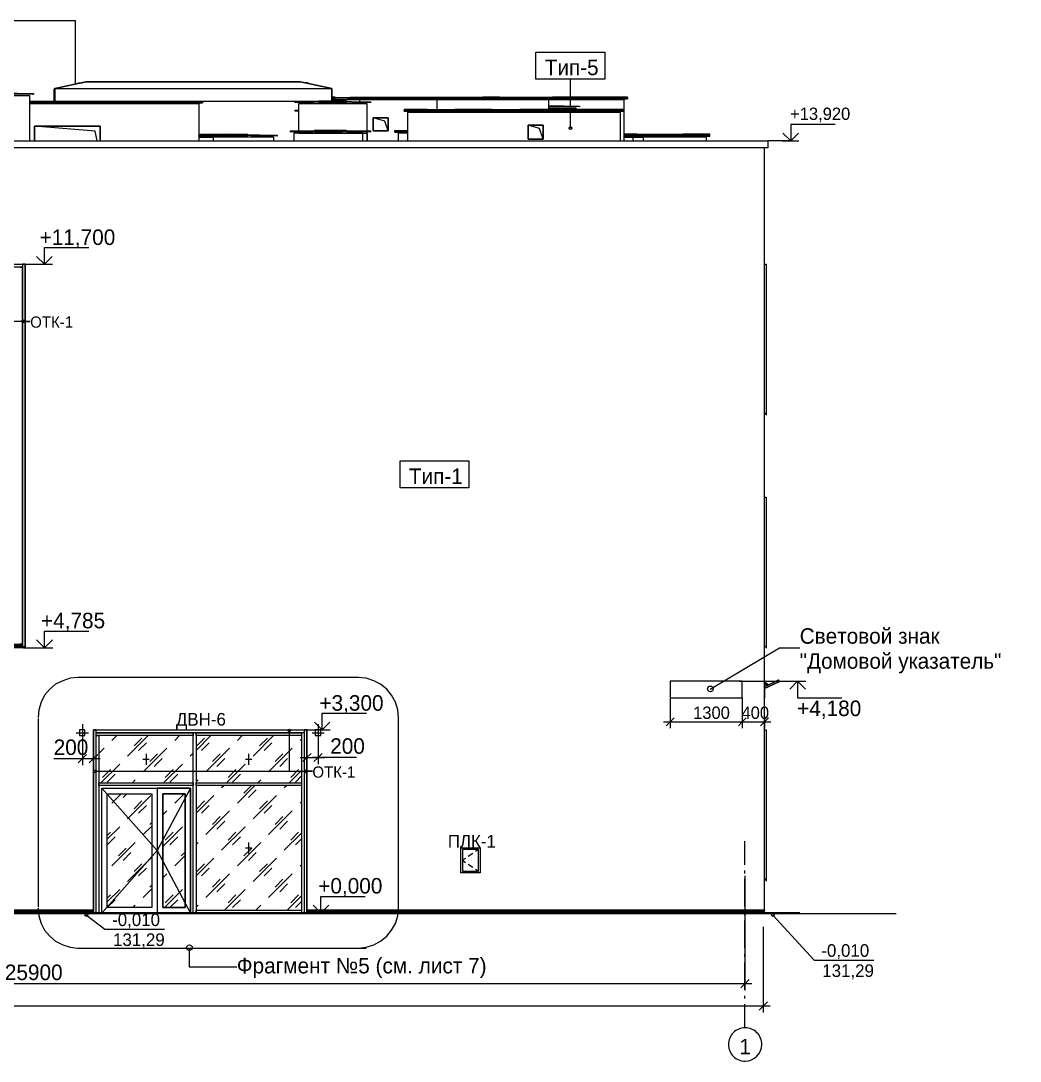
# Model space of a CAD drawing. Header units: millimetres. Extents: x 2294 to 908349, y -83289 to 219220.
# Drawn here: x 404842 to 422862, y 90646 to 109407 of the extents above; entities that cross this region are included whole.
import ezdxf

# ---------------------------------------------------------------- set-up
doc = ezdxf.new("R2010")
doc.units = ezdxf.units.MM
doc.layers.add('PDF _Геометрия', color=7, linetype='Continuous')
doc.layers.add('PDF _Текст', color=7, linetype='Continuous')

msp = doc.modelspace()

# ---------------------------------------------------------------- linework, layer by layer
at = {"layer": 'PDF _Геометрия', "lineweight": 9}
for points in [[(405826.1, 108263.8), (405826.1, 109406.7), (401339, 109406.7), (401339, 108263.8)], [(405453.6, 108183.4), (405453.6, 107959), (405453.6, 108183.4), (406016.6, 108306.1), (409885.6, 108306.1), (410448.6, 108183.4), (410448.6, 107954.8), (410448.6, 108183.4)], [(405876.9, 108276.5), (405876.9, 108289.2), (405948.8, 108289.2)], [(409885.6, 108306.1), (409885.6, 108306.1)], [(410025.3, 108276.5), (410025.3, 108289.2), (409974.5, 108289.2), (409974.5, 108285)], [(414753.6, 107468), (414753.6, 108352.7)], [(405445.1, 107959), (405445.1, 108174.9)], [(405004.9, 107239.4), (405004.9, 108056.4), (403375.1, 108056.4), (403375.1, 107239.4)], [(405004.9, 107959), (406799.7, 107959), (406799.7, 107954.8), (407502.4, 107954.8), (407502.4, 107959), (408116.2, 107959), (408116.2, 107946.3), (405004.9, 107946.3)], [(408116.2, 107946.3), (408116.2, 107925.2), (405004.9, 107925.2), (408116.2, 107925.2), (408116.2, 107942.1)], [(408056.9, 107239.4), (408056.9, 107908.2), (405004.9, 107908.2)], [(405445.1, 107908.2), (405445.1, 107925.2)], [(405449.3, 107908.2), (405449.3, 107925.2)], [(405453.6, 107908.2), (405453.6, 107925.2)], [(406799.7, 107954.8), (407502.4, 107954.8)], [(408116.2, 107954.8), (410330, 107954.8)], [(410215.8, 107933.6), (410465.5, 107937.9), (410215.8, 107933.6), (410465.5, 107937.9), (409788.2, 107925.2), (409788.2, 107946.3), (410465.5, 107954.8), (410215.8, 107954.8), (410465.5, 107954.8), (410215.8, 107954.8)], [(411087.8, 107421.4), (411087.8, 107908.2), (409847.5, 107908.2), (409847.5, 107425.7)], [(410389.3, 107908.2), (410389.3, 107933.6)], [(410512.1, 108031), (410448.6, 108031), (411015.8, 108022.5), (411015.8, 108001.4), (410448.6, 108009.8), (410512.1, 108009.8)], [(410956.5, 107950.6), (410956.5, 107980.2), (410448.6, 107980.2)], [(410715.3, 107954.8), (410465.5, 107954.8), (410715.3, 107954.8), (410465.5, 107954.8), (411147, 107946.3), (411147, 107925.2), (410465.5, 107937.9), (410715.3, 107933.6), (410465.5, 107937.9), (410715.3, 107933.6)], [(410783, 108026.8), (410783, 108031), (412594.7, 108031)], [(415782.2, 108022.5), (415782.2, 108001.4), (410783, 108001.4), (410783, 108005.6), (410783, 108001.4), (415782.2, 108001.4), (415782.2, 108014.1)], [(415718.7, 107239.4), (415718.7, 107980.2), (415617.1, 107980.2), (410948.1, 107980.2)], [(410956.5, 107908.2), (410956.5, 107929.4)], [(411015.8, 108022.5), (412285.7, 108022.5), (412285.7, 108001.4), (414427.6, 108001.4), (414427.6, 108022.5), (415782.2, 108022.5), (415782.2, 108031), (414694.3, 108031), (414694.3, 108026.8), (414427.6, 108026.8), (414694.3, 108026.8)], [(412285.7, 108009.8), (412285.7, 108001.4), (414427.6, 108001.4), (414427.6, 108009.8)], [(414364.2, 107806.6), (414364.2, 107980.2), (412345, 107980.2), (412345, 107802.4)], [(413449.8, 108026.8), (413471, 108026.8), (413170.4, 108026.8)], [(413195.8, 108026.8), (413195.8, 108031), (414097.5, 108031)], [(413602.2, 108031), (413665.7, 108031), (413729.2, 108031)], [(414364.2, 107878.6), (414914.5, 107870.1), (414914.5, 107853.2), (414364.2, 107861.7)], [(409847.5, 107777), (409788.2, 107777), (409788.2, 107798.2), (409847.5, 107798.2)], [(415714.5, 107798.2), (415714.5, 107777), (411756.6, 107777), (411756.6, 107798.2), (415714.5, 107798.2), (415714.5, 107806.6), (414851, 107806.6), (414550.4, 107806.6), (413839.3, 107806.6), (413839.3, 107802.4), (413339.8, 107802.4), (413339.8, 107806.6), (412670.9, 107806.6), (412670.9, 107802.4), (412171.4, 107802.4), (412171.4, 107806.6), (411756.6, 107806.6), (411756.6, 107798.2)], [(411756.6, 107785.5), (411756.6, 107777), (415714.5, 107777), (415714.5, 107785.5)], [(415655.2, 107239.4), (415655.2, 107755.8), (411815.9, 107755.8), (411815.9, 107239.4)], [(412171.4, 107802.4), (412670.9, 107802.4)], [(412345, 107777), (412345, 107755.8)], [(413339.8, 107802.4), (413839.3, 107802.4)], [(414855.2, 107806.6), (414855.2, 107832), (414364.2, 107832)], [(414364.2, 107755.8), (414364.2, 107777)], [(414851, 107806.6), (414550.4, 107806.6)], [(414855.2, 107755.8), (414855.2, 107777)], [(419524.3, 107535.7), (418724.2, 107535.7), (418724.2, 107239.4), (418466, 107239.4), (418309.4, 107239.4), (418309.4, 107116.7), (391624.2, 107116.7), (391624.2, 107239.4), (418309.4, 107239.4), (418309.4, 107116.7)], [(406219.7, 107239.4), (406181.6, 107417.2), (405089.5, 107506.1)], [(411464.5, 107421.4), (411405.2, 107599.2), (411197.8, 107658.5)], [(414262.6, 107273.3), (414194.8, 107463.8), (413991.6, 107527.3)], [(408056.9, 107353.7), (408526.8, 107362.2), (408082.3, 107353.7)], [(408056.9, 107349.5), (408370.1, 107345.2), (408370.1, 107328.3), (408056.9, 107332.5)], [(408933.1, 107353.7), (408526.8, 107362.2), (409466.5, 107345.2), (409466.5, 107328.3), (408526.8, 107341), (408933.1, 107332.5)], [(411007.3, 107239.4), (411007.3, 107383.3), (409767.1, 107383.3), (409767.1, 107239.4)], [(410215.8, 107408.7), (410427.4, 107413), (409788.2, 107400.3)], [(409847.5, 107404.5), (409847.5, 107383.3), (411087.8, 107383.3), (411087.8, 107239.4), (411087.8, 107404.5)], [(410715.3, 107429.9), (410465.5, 107429.9), (411147, 107421.4), (411147, 107400.3), (411066.6, 107404.5)], [(411815.9, 107421.4), (411587.3, 107421.4), (411587.3, 107429.9), (411815.9, 107429.9)], [(411587.3, 107408.7), (411587.3, 107400.3), (411815.9, 107400.3), (411587.3, 107400.3), (411587.3, 107421.4)], [(411815.9, 107383.3), (411646.5, 107383.3), (411646.5, 107239.4)], [(415718.7, 107345.2), (415947.3, 107345.2), (415947.3, 107362.2), (415718.7, 107362.2), (416125.1, 107362.2), (416125.1, 107345.2), (415947.3, 107345.2), (415947.3, 107328.3), (415718.7, 107328.3), (416125.1, 107328.3), (415718.7, 107328.3), (417263.8, 107328.3), (417263.8, 107341)], [(415947.3, 107341), (415947.3, 107328.3), (415718.7, 107328.3), (417263.8, 107328.3), (417263.8, 107345.2)], [(416125.1, 107341), (416125.1, 107328.3), (416125.1, 107345.2), (417263.8, 107345.2), (417263.8, 107362.2), (416781.2, 107362.2), (416781.2, 107353.7), (416125.1, 107353.7)], [(409407.2, 107239.4), (409407.2, 107307.1), (408056.9, 107307.1), (408310.9, 107307.1), (408310.9, 107239.4)], [(415883.8, 107239.4), (415883.8, 107307.1), (415718.7, 107307.1), (416065.8, 107307.1), (416065.8, 107239.4)], [(417204.5, 107239.4), (417204.5, 107307.1), (415718.7, 107307.1)], [(418571.8, 107239.4), (418872.4, 107239.4)], [(381177, 93401.5), (381177, 93367.7), (365391.9, 93367.7), (381177, 93367.7), (381177, 96618.7), (383052.2, 96618.7), (383052.2, 93367.7), (391683.4, 93367.7), (392771.3, 93367.7), (392771.3, 96618.7), (394172.5, 96618.7), (394172.5, 93367.7), (395421.2, 93367.7), (395421.2, 96076.8), (396720.8, 96076.8), (396720.8, 93367.7), (406152, 93367.7), (406152, 96618.7), (409999.9, 96618.7), (409999.9, 93367.7), (418228.9, 93367.7), (418250.1, 93367.7), (418250.1, 107116.7)], [(404860.9, 105017.1), (405110.7, 105017.1), (405267.3, 105017.1), (405267.3, 105317.6), (406067.4, 105317.6)], [(403997.4, 105017.1), (404873.6, 105017.1), (404873.6, 104966.3), (403997.4, 104966.3)], [(404882.1, 103984.2), (405013.3, 103984.2), (404297.9, 103984.2), (404297.9, 104995.9)], [(404822.8, 104966.3), (404873.6, 104966.3)], [(404920.2, 98117.2), (404920.2, 98193.4), (404920.2, 99467.5), (404920.2, 104940.9), (404920.2, 105017.1), (404873.6, 105017.1), (404873.6, 104940.9), (404873.6, 99467.5), (404873.6, 104940.9)], [(405114.9, 105017.1), (405415.5, 105017.1)], [(418250.1, 105017.1), (418279.7, 105017.1), (418279.7, 104940.9), (418279.7, 103666.7), (418279.7, 102392.6), (418279.7, 102316.4), (418250.1, 102316.4)], [(418279.7, 102307.9), (418279.7, 102307.9)], [(418250.1, 100817.9), (418279.7, 100817.9), (418279.7, 100741.7), (418279.7, 98193.4), (418279.7, 98117.2), (418250.1, 98117.2)], [(404873.6, 98168), (404873.6, 99467.5), (404873.6, 98193.4), (404873.6, 98125.6)], [(404890.6, 98100.2), (405000.6, 98100.2), (405271.5, 98100.2), (405271.5, 98400.8), (406071.6, 98400.8)], [(404920.2, 98129.9), (404920.2, 98125.6), (404920.2, 98100.2), (395421.2, 98100.2), (395421.2, 98125.6), (395421.2, 98129.9)], [(395421.2, 98125.6), (404920.2, 98125.6)], [(395472, 98168), (404873.6, 98168), (404822.8, 98168)], [(404873.6, 98138.3), (395472, 98138.3), (404873.6, 98138.3)], [(404873.6, 98138.3), (395472, 98138.3)], [(404920.2, 98108.7), (404920.2, 98104.5)], [(405119.2, 98100.2), (405419.7, 98100.2)], [(417272.3, 97355.2), (418525.3, 98100.2), (418889.3, 98100.2)], [(418279.7, 98108.7), (418279.7, 98108.7)], [(411650.8, 96843), (411638.1, 96982.7), (411595.7, 97118.2), (411528, 97245.2), (411439.1, 97355.2), (411329, 97444.1), (411206.3, 97507.6), (411070.8, 97549.9), (410931.1, 97562.6), (405872.6, 97562.6), (405732.9, 97549.9), (405597.5, 97507.6), (405470.5, 97444.1), (405364.7, 97355.2), (405271.5, 97245.2), (405208, 97118.2), (405165.7, 96982.7), (405153, 96843)], [(417797.2, 97499.1), (418398.3, 97499.1), (418847, 97499.1), (418847, 97198.6), (419647, 97198.6)], [(418254.3, 97461), (418313.6, 97427.2), (418254.3, 97401.8), (418313.6, 97427.2), (418317.8, 97427.2), (418317.8, 97431.4), (418322.1, 97431.4), (418504.1, 97520.3), (418504.1, 97516.1)], [(418516.8, 97490.7), (418254.3, 97367.9), (418521, 97490.7), (418521, 97494.9), (418516.8, 97494.9), (418516.8, 97499.1), (418512.6, 97503.4), (418512.6, 97507.6), (418508.3, 97511.8), (418508.3, 97516.1), (418508.3, 97520.3)], [(418279.7, 97461), (418254.3, 97473.7)], [(418313.6, 97427.2), (418254.3, 97401.8)], [(418313.6, 97427.2), (418313.6, 97427.2)], [(418521, 97494.9), (418516.8, 97494.9), (418516.8, 97499.1), (418512.6, 97503.4), (418512.6, 97507.6), (418508.3, 97511.8), (418508.3, 97516.1)], [(418698.8, 97499.1), (418999.4, 97499.1)], [(416548.4, 97198.6), (416548.4, 96766.8), (416548.4, 96648.3)], [(417852.2, 97198.6), (417852.2, 96766.8), (417852.2, 96648.3)], [(405153, 96826.1), (405153, 93422.7)], [(409750.1, 96618.7), (410021, 96618.7), (410275, 96618.7), (410275, 96919.2), (411075.1, 96919.2)], [(411650.8, 93388.8), (411650.8, 96847.2)], [(416620.4, 96834.5), (416548.4, 96766.8), (416480.7, 96694.9)], [(417919.9, 96834.5), (417852.2, 96766.8), (418368.6, 96766.8)], [(418322.1, 96834.5), (418250.1, 96766.8), (418182.4, 96694.9)], [(418250.1, 96864.2), (418250.1, 96766.8), (418250.1, 96648.3)], [(405953.1, 96720.3), (405953.1, 96419.7), (405953.1, 96102.2), (405953.1, 95983.7)], [(410203.1, 96720.3), (410203.1, 96419.7), (410203.1, 96119.2), (410203.1, 96000.6)], [(416429.9, 96766.8), (417852.2, 96766.8), (417780.2, 96694.9)], [(405843, 96567.9), (406063.1, 96567.9)], [(406202.8, 93316.9), (406202.8, 95640.8), (406202.8, 96542.5), (406202.8, 96618.7), (406152, 96618.7), (406152, 96542.5), (406152, 95640.8), (406152, 93316.9), (406202.8, 93316.9), (406202.8, 95640.8), (406202.8, 96517.1), (406249.4, 96517.1), (406249.4, 95640.8), (406249.4, 93316.9)], [(406482.2, 96428.2), (406571.1, 96517.1)], [(406765.8, 96144.6), (407138.3, 96517.1)], [(406884.3, 96330.8), (407024, 96470.5)], [(407616.7, 96428.2), (407701.3, 96517.1)], [(407951.1, 96567.9), (407951.1, 96559.4)], [(408001.9, 96542.5), (408001.9, 95640.8), (408001.9, 93316.9), (407951.1, 93316.9), (407951.1, 95640.8), (407951.1, 96542.5)], [(409902.5, 96559.4), (409902.5, 96567.9), (409902.5, 96517.1), (408001.9, 96517.1), (408001.9, 96567.9), (409902.5, 96567.9)], [(408001.9, 96559.4), (408001.9, 96567.9)], [(408001.9, 96250.4), (408268.5, 96517.1)], [(408014.6, 96330.8), (408154.3, 96470.5)], [(408746.9, 96428.2), (408835.8, 96517.1)], [(409030.5, 96144.6), (409398.8, 96517.1)], [(409144.8, 96330.8), (409288.7, 96470.5)], [(409682.4, 96601.7), (409682.4, 95873.6), (410101.5, 95873.6), (409970.2, 95873.6)], [(409877.1, 96428.2), (409902.5, 96453.6)], [(409902.5, 96542.5), (409902.5, 95640.8), (409902.5, 93316.9)], [(409949.1, 96542.5), (409949.1, 95640.8), (409949.1, 93316.9)], [(410093, 96567.9), (410313.1, 96567.9)], [(410122.6, 96618.7), (410423.2, 96618.7)], [(418250.1, 96618.7), (418279.7, 96618.7), (418279.7, 96542.5), (418279.7, 95268.3), (418279.7, 93994.2), (418279.7, 93918), (418250.1, 93918)], [(406249.4, 96195.4), (406342.5, 96288.5)], [(406964.8, 96246.2), (407108.7, 96385.8)], [(407049.4, 95865.2), (407472.7, 96288.5)], [(408099.2, 96246.2), (408238.9, 96385.8)], [(408179.7, 95865.2), (408603, 96288.5)], [(409229.5, 96246.2), (409369.1, 96385.8)], [(409309.9, 95865.2), (409737.4, 96288.5)], [(405436.6, 96102.2), (405910.7, 96102.2), (406050.4, 96102.2)], [(405830.3, 96102.2), (406270.5, 96102.2)], [(406152, 96208.1), (406152, 96102.2), (406152, 95983.7)], [(406249.4, 96098), (406257.8, 96106.5)], [(407041, 96093.8), (407159.5, 96093.8)], [(407100.2, 96191.1), (407100.2, 95992.2)], [(407168, 96047.2), (407307.6, 96186.9)], [(407248.4, 95962.5), (407392.3, 96106.5)], [(407896, 96144.6), (407951.1, 96199.6)], [(408298.2, 96047.2), (408437.9, 96186.9)], [(408378.6, 95962.5), (408522.5, 96106.5)], [(408890.8, 96093.8), (409009.3, 96093.8)], [(408950.1, 96191.1), (408950.1, 95992.2)], [(409428.4, 96047.2), (409568.1, 96186.9)], [(409513.1, 95962.5), (409652.8, 96106.5)], [(409881.3, 96119.2), (410321.6, 96119.2)], [(409999.9, 96229.2), (409999.9, 96119.2), (409999.9, 96000.6)], [(410897.3, 96119.2), (410423.2, 96119.2), (410101.5, 96119.2)], [(406181.6, 95873.6), (410101.5, 95873.6)], [(406287.5, 95666.2), (406626.1, 96004.9)], [(406317.1, 95763.6), (406461, 95903.3)], [(407417.7, 95666.2), (407756.3, 96004.9)], [(407447.3, 95763.6), (407591.3, 95903.3)], [(408552.2, 95666.2), (408886.6, 96004.9)], [(408581.8, 95763.6), (408721.5, 95903.3)], [(409682.4, 95666.2), (409902.5, 95886.3)], [(409712, 95763.6), (409851.7, 95903.3)], [(406401.8, 95678.9), (406541.5, 95822.8)], [(406854.7, 95666.2), (406905.5, 95721.3)], [(407532, 95678.9), (407671.7, 95822.8)], [(408001.9, 95683.2), (408040, 95721.3)], [(408662.2, 95678.9), (408806.1, 95822.8)], [(409115.2, 95666.2), (409170.2, 95721.3)], [(409792.4, 95678.9), (409902.5, 95789)], [(406300.2, 95568.9), (407303.4, 94442.9)], [(406300.2, 93316.9), (406300.2, 95568.9), (407900.3, 95568.9), (407900.3, 93316.9)], [(407900.3, 95568.9), (407303.4, 94442.9)], [(408463.3, 95581.6), (408501.4, 95619.7)], [(408746.9, 95297.9), (409064.4, 95619.7)], [(408861.2, 95480), (409000.9, 95619.7)], [(408945.8, 95399.5), (409085.5, 95539.2)], [(409593.5, 95581.6), (409631.6, 95619.7)], [(406482.2, 95297.9), (406651.5, 95467.3)], [(406685.4, 95399.5), (406753.1, 95467.3)], [(406765.8, 95014.3), (407189.1, 95437.6)], [(406884.3, 95196.4), (407024, 95340.3)], [(407616.7, 95297.9), (407786, 95467.3)], [(408001.9, 95120.2), (408323.6, 95437.6)], [(408014.6, 95196.4), (408154.3, 95340.3)], [(409030.5, 95014.3), (409453.8, 95437.6)], [(409144.8, 95196.4), (409288.7, 95340.3)], [(409877.1, 95297.9), (409902.5, 95323.3)], [(406964.8, 95115.9), (407108.7, 95255.6)], [(407400.8, 95086.3), (407472.7, 95158.3)], [(408099.2, 95115.9), (408238.9, 95255.6)], [(408179.7, 94730.7), (408603, 95158.3)], [(409229.5, 95115.9), (409369.1, 95255.6)], [(409309.9, 94730.7), (409737.4, 95158.3)], [(407168, 94917), (407201.8, 94950.8)], [(408298.2, 94917), (408437.9, 95056.7)], [(408378.6, 94832.3), (408522.5, 94972)], [(409428.4, 94917), (409568.1, 95056.7)], [(409513.1, 94832.3), (409652.8, 94972)], [(406401.8, 94650.3), (406626.1, 94874.6)], [(406401.8, 94718), (406461, 94773)], [(407049.4, 94730.7), (407201.8, 94883.1)], [(407400.8, 94519.1), (407756.3, 94874.6)], [(407447.3, 94633.4), (407591.3, 94773)], [(408463.3, 94451.3), (408886.6, 94874.6)], [(408581.8, 94633.4), (408721.5, 94773)], [(409593.5, 94451.3), (409902.5, 94756.1)], [(409712, 94633.4), (409851.7, 94773)], [(406401.8, 94548.7), (406541.5, 94692.6)], [(406482.2, 94167.7), (406905.5, 94591)], [(407532, 94548.7), (407671.7, 94692.6)], [(408001.9, 94552.9), (408040, 94591)], [(408662.2, 94548.7), (408806.1, 94692.6)], [(408746.9, 94167.7), (409170.2, 94591)], [(408950.1, 94591), (408950.1, 94392.1)], [(409792.4, 94548.7), (409902.5, 94654.5)], [(417898.8, 94184.7), (417898.8, 94616.4)], [(407303.4, 94442.9), (406300.2, 93316.9)], [(406600.7, 94349.7), (406740.4, 94489.4)], [(406685.4, 94265.1), (406825.1, 94409)], [(407303.4, 94442.9), (407900.3, 93316.9)], [(407730.9, 94349.7), (407802.9, 94417.5)], [(408861.2, 94349.7), (409005.1, 94489.4)], [(408890.8, 94493.7), (409009.3, 94493.7)], [(408945.8, 94265.1), (409085.5, 94409)], [(412992.6, 94392.1), (412908, 94337)], [(413094.2, 94464), (413043.4, 94425.9)], [(406765.8, 93884.1), (407189.1, 94307.4)], [(406884.3, 94066.1), (407024, 94205.8)], [(407616.7, 94167.7), (407802.9, 94354)], [(408001.9, 93985.7), (408323.6, 94307.4)], [(408014.6, 94066.1), (408154.3, 94205.8)], [(409030.5, 93884.1), (409453.8, 94307.4)], [(409144.8, 94066.1), (409288.7, 94205.8)], [(409877.1, 94167.7), (409902.5, 94188.9)], [(412861.4, 94303.2), (412806.4, 94269.3), (412861.4, 94231.2)], [(412908, 94197.4), (412992.6, 94142.3)], [(406964.8, 93985.7), (407108.7, 94125.4)], [(407400.8, 93951.8), (407472.7, 94023.8)], [(408099.2, 93985.7), (408238.9, 94125.4)], [(408179.7, 93600.5), (408603, 94023.8)], [(409229.5, 93985.7), (409369.1, 94125.4)], [(409309.9, 93600.5), (409737.4, 94023.8)], [(413043.4, 94108.5), (413094.2, 94074.6)], [(417898.8, 94032.3), (417898.8, 94087.3)], [(407168, 93782.5), (407201.8, 93820.6)], [(408298.2, 93782.5), (408437.9, 93926.4)], [(408378.6, 93702.1), (408522.5, 93841.8)], [(409428.4, 93782.5), (409568.1, 93926.4)], [(409513.1, 93702.1), (409652.8, 93841.8)], [(417898.8, 93985.7), (417898.8, 92042.7), (417898.8, 91924.2)], [(417898.8, 93435.4), (417898.8, 93934.9)], [(418279.7, 93909.5), (418279.7, 93909.5)], [(406401.8, 93520.1), (406626.1, 93740.2)], [(406401.8, 93583.6), (406461, 93642.8)], [(407049.4, 93600.5), (407201.8, 93752.9)], [(407430.4, 93418.5), (407756.3, 93740.2)], [(407447.3, 93498.9), (407591.3, 93642.8)], [(408514.1, 93367.7), (408886.6, 93740.2)], [(408581.8, 93498.9), (408721.5, 93642.8)], [(409644.3, 93367.7), (409902.5, 93625.9)], [(409712, 93498.9), (409851.7, 93642.8)], [(410071.8, 93316.9), (410215.8, 93316.9), (410253.9, 93316.9), (410253.9, 93617.4), (411053.9, 93617.4)], [(406401.8, 93418.5), (406541.5, 93558.2)], [(406867.4, 93418.5), (406905.5, 93460.8)], [(407532, 93418.5), (407671.7, 93558.2)], [(408001.9, 93422.7), (408040, 93460.8)], [(408662.2, 93418.5), (408806.1, 93558.2)], [(409077.1, 93367.7), (409170.2, 93460.8)], [(409792.4, 93418.5), (409902.5, 93524.3)], [(312732.6, 93308.4), (420624.8, 93308.4)], [(405153, 93405.8), (405165.7, 93266.1), (405208, 93130.6), (405271.5, 93007.9), (405364.7, 92897.8), (405470.5, 92808.9), (405597.5, 92741.2), (405732.9, 92703.1), (405872.6, 92686.2), (411070.8, 92686.2)], [(406025, 93278.8), (406359.4, 93024.8)], [(418228.9, 93316.9), (418228.9, 93367.7), (409999.9, 93367.7), (418228.9, 93367.7), (418228.9, 93346.5), (409999.9, 93346.5), (409999.9, 93367.7), (418228.9, 93367.7)], [(410105.7, 93316.9), (410402, 93316.9)], [(410931.1, 92686.2), (411070.8, 92703.1), (411206.3, 92741.2), (411329, 92808.9), (411439.1, 92897.8), (411528, 93007.9), (411595.7, 93130.6), (411638.1, 93266.1), (411650.8, 93405.8)], [(417898.8, 93278.8), (417898.8, 93333.8)], [(418110.4, 93316.9), (418000.4, 93316.9), (418000.4, 93346.5), (418000.4, 93316.9)], [(418148.5, 93346.5), (418148.5, 93316.9)], [(418228.9, 93367.7), (418241.6, 93367.7), (418228.9, 93367.7)], [(418228.9, 93355), (418228.9, 93350.7)], [(418241.6, 93367.7), (418241.6, 93367.7)], [(418402.5, 93278.8), (419147.5, 92466)], [(417898.8, 92681.9), (417898.8, 93181.4)], [(418228.9, 93067.1), (418228.9, 91640.6), (418228.9, 91522.1)], [(407434.6, 93020.6), (406359.4, 93020.6)], [(407879.1, 92690.4), (407879.1, 92347.5), (408738.4, 92347.5)], [(417898.8, 92529.5), (417898.8, 92580.3)], [(417898.8, 91928.4), (417898.8, 92427.9)], [(420222.7, 92461.8), (419147.5, 92461.8)], [(418021.5, 92042.7), (392000.9, 92042.7), (365705.1, 92042.7), (365256.4, 92042.7), (340958.7, 92042.7), (340708.9, 92042.7), (314290.4, 92042.7)], [(417898.8, 91776), (417898.8, 91826.8)], [(418351.7, 91640.6), (313939, 91640.6)], [(417898.8, 91242.7), (417898.8, 91674.4)]]:
    msp.add_lwpolyline(points, dxfattribs=at)
for points in [[(414131.3, 108843.7), (415371.6, 108843.7), (415371.6, 108352.7), (414131.3, 108352.7)], [(406016.6, 108306.1), (405453.6, 108183.4), (410448.6, 108183.4), (409885.6, 108306.1), (406016.6, 108306.1), (409885.6, 108306.1)], [(404192.1, 108111.4), (405068.4, 108094.5), (405068.4, 108077.6), (404192.1, 108090.3), (403315.9, 108077.6), (403315.9, 108094.5)], [(405453.6, 108179.1), (405445.1, 108179.1), (405445.1, 107959), (405445.1, 108174.9)], [(412285.7, 108022.5), (412285.7, 108031), (413170.4, 108031), (413170.4, 108026.8), (413471, 108026.8), (413471, 108031), (414427.6, 108031), (414427.6, 108022.5)], [(405089.5, 107506.1), (405089.5, 107239.4), (405089.5, 107506.1), (406270.5, 107506.1), (406270.5, 107239.4), (406270.5, 107506.1)], [(411197.8, 107421.4), (411197.8, 107658.5), (411464.5, 107658.5), (411464.5, 107421.4)], [(411197.8, 107658.5), (411197.8, 107421.4), (411464.5, 107421.4), (411464.5, 107658.5)], [(413991.6, 107273.3), (413991.6, 107527.3), (414262.6, 107527.3), (414262.6, 107273.3)], [(413991.6, 107527.3), (413991.6, 107273.3), (414262.6, 107273.3), (414262.6, 107527.3)], [(408370.1, 107336.8), (408526.8, 107341)], [(410385.1, 107429.9), (411066.6, 107421.4), (411066.6, 107400.3), (410385.1, 107413), (410634.8, 107408.7), (410385.1, 107413), (409707.8, 107400.3), (409707.8, 107421.4)], [(410385.1, 107429.9), (410135.3, 107429.9)], [(410135.3, 107408.7), (410385.1, 107413)], [(410634.8, 107429.9), (410385.1, 107429.9)], [(410465.5, 107429.9), (410427.4, 107429.9)], [(395421.2, 105017.1), (404920.2, 105017.1), (404920.2, 100817.9), (404920.2, 98117.2), (404920.2, 98100.2), (395421.2, 98100.2), (395421.2, 98117.2), (395421.2, 100817.9)], [(418284, 102324.8), (418284, 102303.7), (418279.7, 102307.9), (418284, 102303.7), (418288.2, 102303.7), (418288.2, 102324.8), (418250.1, 102329.1)], [(411680.4, 101474), (412920.7, 101474), (412920.7, 100982.9), (411680.4, 100982.9)], [(418284, 98125.6), (418284, 98104.5), (418279.7, 98108.7), (418284, 98100.2), (418288.2, 98100.2), (418288.2, 98125.6), (418250.1, 98129.9)], [(417852.2, 97499.1), (416548.4, 97499.1), (416548.4, 97198.6), (417852.2, 97198.6)], [(418250.1, 97198.6), (418250.1, 97494.9), (418254.3, 97494.9), (418254.3, 97198.6)], [(418254.3, 97473.7), (418322.1, 97431.4)], [(418313.6, 97427.2), (418254.3, 97461)], [(418504.1, 97520.3), (418504.1, 97516.1), (418508.3, 97511.8), (418508.3, 97507.6), (418508.3, 97503.4), (418512.6, 97499.1), (418516.8, 97494.9), (418516.8, 97490.7), (418516.8, 97494.9), (418516.8, 97499.1), (418512.6, 97503.4), (418512.6, 97507.6), (418508.3, 97511.8), (418508.3, 97516.1), (418504.1, 97516.1)], [(405999.6, 96618.7), (405902.3, 96618.7), (405902.3, 96517.1), (405999.6, 96517.1)], [(406202.8, 96618.7), (406228.2, 96618.7), (407976.5, 96618.7), (409927.9, 96618.7), (409949.1, 96618.7), (409949.1, 96567.9), (409927.9, 96567.9), (407976.5, 96567.9), (406228.2, 96567.9), (406202.8, 96567.9)], [(407951.1, 96517.1), (406228.2, 96517.1), (406202.8, 96517.1), (406202.8, 96567.9), (406228.2, 96567.9), (407951.1, 96567.9)], [(409999.9, 96542.5), (409999.9, 96618.7), (409949.1, 96618.7), (409949.1, 96542.5), (409949.1, 95640.8), (409949.1, 93316.9), (409999.9, 93316.9), (409999.9, 95640.8)], [(410249.6, 96618.7), (410152.3, 96618.7), (410152.3, 96517.1), (410249.6, 96517.1)], [(407951.1, 95619.7), (406249.4, 95619.7), (406249.4, 95666.2), (407951.1, 95666.2)], [(406300.2, 95568.9), (407303.4, 95568.9), (407303.4, 93316.9), (406300.2, 93316.9)], [(407900.3, 93316.9), (407900.3, 95568.9), (407303.4, 95568.9), (407303.4, 93316.9)], [(409902.5, 95619.7), (408001.9, 95619.7), (408001.9, 95666.2), (409902.5, 95666.2)], [(406401.8, 93418.5), (406401.8, 95467.3), (407201.8, 95467.3), (407201.8, 93418.5)], [(407802.9, 93418.5), (407802.9, 95467.3), (407400.8, 95467.3), (407400.8, 93418.5)], [(412776.8, 94493.7), (413123.9, 94493.7), (413123.9, 94045), (412776.8, 94045)], [(413094.2, 94464), (412806.4, 94464), (412806.4, 94074.6), (413094.2, 94074.6)], [(412806.4, 94464), (412806.4, 94074.6), (413094.2, 94074.6), (413094.2, 94464)], [(418284, 93926.4), (418284, 93905.3), (418279.7, 93909.5), (418284, 93901), (418288.2, 93901), (418288.2, 93926.4), (418250.1, 93930.7)], [(396720.8, 93367.7), (406152, 93367.7)], [(406152, 93346.5), (396720.8, 93346.5), (396720.8, 93367.7), (406152, 93367.7)], [(408001.9, 93367.7), (409902.5, 93367.7), (409902.5, 93316.9), (408001.9, 93316.9)], [(418250.1, 93363.4), (418250.1, 93350.7), (418245.9, 93350.7), (418241.6, 93355), (418241.6, 93350.7), (418245.9, 93346.5), (418250.1, 93346.5), (418250.1, 93367.7), (418241.6, 93367.7)]]:
    msp.add_lwpolyline(points, close=True, dxfattribs=at)
at = {"layer": 'PDF _Геометрия', "lineweight": 18}
for points in [[(418580.3, 107379.1), (418724.2, 107239.4), (418863.9, 107379.1)], [(405123.4, 105156.7), (405267.3, 105017.1), (405407, 105156.7)], [(405127.6, 98244.2), (405271.5, 98100.2), (405411.2, 98244.2)], [(418990.9, 97355.2), (418847, 97499.1), (418707.3, 97355.2)], [(410135.3, 96758.4), (410275, 96618.7), (410414.7, 96758.4)], [(406025, 96178.4), (405953.1, 96102.2), (405876.9, 96026)], [(406228.2, 96178.4), (406152, 96102.2), (406075.8, 96026)], [(410076.1, 96195.4), (409999.9, 96119.2), (409927.9, 96047.2)], [(410275, 96195.4), (410203.1, 96119.2), (410126.9, 96047.2)], [(410114.2, 93460.8), (410253.9, 93316.9), (410397.8, 93460.8)], [(417826.8, 91966.5), (417898.8, 92042.7), (417975, 92118.9)], [(418157, 91564.4), (418228.9, 91640.6), (418305.1, 91716.8)]]:
    msp.add_lwpolyline(points, dxfattribs=at)
at = {"layer": 'PDF _Геометрия', "color": 171, "lineweight": 9, "true_color": 0x8080ff}
for points in [[(406401.8, 95467.3), (407201.8, 95467.3), (407201.8, 93418.5), (406401.8, 93418.5)], [(407400.8, 93418.5), (407400.8, 95467.3), (407802.9, 95467.3), (407802.9, 93418.5)]]:
    msp.add_lwpolyline(points, close=True, dxfattribs=at)
at = {"layer": 'PDF _Геометрия', "lineweight": 40}
msp.add_lwpolyline([(418889.3, 93316.9), (313363.3, 93316.9)], dxfattribs=at)
at = {"layer": 'PDF _Геометрия', "lineweight": 18}
msp.add_lwpolyline([(417903, 91246.9, 0.4225352), (417602.4, 90946.4, 0.4172634), (417903, 90645.8, 0.4119718), (418203.5, 90946.4, 0.4172634)], format="xyb", close=True, dxfattribs=at)
at = {"layer": 'PDF _Геометрия', "lineweight": 9}
for points in [[(414728.2, 107472.2), (414728.2, 107489.2), (414736.7, 107497.6), (414753.6, 107497.6)], [(414728.2, 107472.2), (414728.2, 107489.2), (414736.7, 107497.6), (414753.6, 107497.6)], [(414753.6, 107446.8), (414736.7, 107446.8), (414728.2, 107459.5), (414728.2, 107472.2)], [(414753.6, 107446.8), (414736.7, 107446.8), (414728.2, 107459.5), (414728.2, 107472.2)], [(414753.6, 107497.6), (414766.3, 107497.6), (414779, 107489.2), (414779, 107472.2)], [(414753.6, 107497.6), (414766.3, 107497.6), (414779, 107489.2), (414779, 107472.2)], [(414779, 107472.2), (414779, 107459.5), (414766.3, 107446.8), (414753.6, 107446.8)], [(414779, 107472.2), (414779, 107459.5), (414766.3, 107446.8), (414753.6, 107446.8)], [(404860.9, 103988.4), (404860.9, 104005.4), (404869.4, 104013.8), (404886.3, 104013.8)], [(404860.9, 103988.4), (404860.9, 104005.4), (404869.4, 104013.8), (404886.3, 104013.8)], [(404886.3, 103963), (404869.4, 103963), (404860.9, 103975.7), (404860.9, 103988.4)], [(404886.3, 103963), (404869.4, 103963), (404860.9, 103975.7), (404860.9, 103988.4)], [(404886.3, 104013.8), (404899, 104013.8), (404911.7, 104005.4), (404911.7, 103988.4)], [(404886.3, 104013.8), (404899, 104013.8), (404911.7, 104005.4), (404911.7, 103988.4)], [(404911.7, 103988.4), (404911.7, 103975.7), (404899, 103963), (404886.3, 103963)], [(404911.7, 103988.4), (404911.7, 103975.7), (404899, 103963), (404886.3, 103963)], [(417225.7, 97359.4), (417225.7, 97389.1), (417246.9, 97410.2), (417276.5, 97410.2)], [(417225.7, 97359.4), (417225.7, 97389.1), (417246.9, 97410.2), (417276.5, 97410.2)], [(417276.5, 97410.2), (417301.9, 97410.2), (417327.3, 97389.1), (417327.3, 97359.4)], [(417276.5, 97410.2), (417301.9, 97410.2), (417327.3, 97389.1), (417327.3, 97359.4)], [(417276.5, 97308.7), (417246.9, 97308.7), (417225.7, 97334.1), (417225.7, 97359.4)], [(417276.5, 97308.7), (417246.9, 97308.7), (417225.7, 97334.1), (417225.7, 97359.4)], [(417327.3, 97359.4), (417327.3, 97334.1), (417301.9, 97308.7), (417276.5, 97308.7)], [(417327.3, 97359.4), (417327.3, 97334.1), (417301.9, 97308.7), (417276.5, 97308.7)], [(409661.2, 96606), (409661.2, 96622.9), (409669.7, 96631.4), (409682.4, 96631.4)], [(409661.2, 96606), (409661.2, 96622.9), (409669.7, 96631.4), (409682.4, 96631.4)], [(409682.4, 96631.4), (409695.1, 96631.4), (409707.8, 96622.9), (409707.8, 96606)], [(409682.4, 96631.4), (409695.1, 96631.4), (409707.8, 96622.9), (409707.8, 96606)], [(409682.4, 96580.6), (409669.7, 96580.6), (409661.2, 96593.3), (409661.2, 96606)], [(409682.4, 96580.6), (409669.7, 96580.6), (409661.2, 96593.3), (409661.2, 96606)], [(409707.8, 96606), (409707.8, 96593.3), (409695.1, 96580.6), (409682.4, 96580.6)], [(409707.8, 96606), (409707.8, 96593.3), (409695.1, 96580.6), (409682.4, 96580.6)], [(406156.3, 95873.6), (406156.3, 95890.6), (406164.7, 95899), (406181.6, 95899)], [(406156.3, 95873.6), (406156.3, 95890.6), (406164.7, 95899), (406181.6, 95899)], [(406181.6, 95848.2), (406164.7, 95848.2), (406156.3, 95860.9), (406156.3, 95873.6)], [(406181.6, 95848.2), (406164.7, 95848.2), (406156.3, 95860.9), (406156.3, 95873.6)], [(406181.6, 95899), (406194.3, 95899), (406207, 95890.6), (406207, 95873.6)], [(406181.6, 95899), (406194.3, 95899), (406207, 95890.6), (406207, 95873.6)], [(406207, 95873.6), (406207, 95860.9), (406194.3, 95848.2), (406181.6, 95848.2)], [(406207, 95873.6), (406207, 95860.9), (406194.3, 95848.2), (406181.6, 95848.2)], [(409949.1, 95873.6), (409949.1, 95890.6), (409957.5, 95899), (409974.5, 95899)], [(409949.1, 95873.6), (409949.1, 95890.6), (409957.5, 95899), (409974.5, 95899)], [(409974.5, 95848.2), (409957.5, 95848.2), (409949.1, 95860.9), (409949.1, 95873.6)], [(409974.5, 95848.2), (409957.5, 95848.2), (409949.1, 95860.9), (409949.1, 95873.6)], [(409974.5, 95899), (409987.2, 95899), (409999.9, 95890.6), (409999.9, 95873.6)], [(409974.5, 95899), (409987.2, 95899), (409999.9, 95890.6), (409999.9, 95873.6)], [(409999.9, 95873.6), (409999.9, 95860.9), (409987.2, 95848.2), (409974.5, 95848.2)], [(409999.9, 95873.6), (409999.9, 95860.9), (409987.2, 95848.2), (409974.5, 95848.2)], [(405999.6, 93283), (405999.6, 93295.7), (406008.1, 93304.2), (406025, 93304.2)], [(405999.6, 93283), (405999.6, 93295.7), (406008.1, 93304.2), (406025, 93304.2)], [(406025, 93257.6), (406008.1, 93257.6), (405999.6, 93270.3), (405999.6, 93283)], [(406025, 93257.6), (406008.1, 93257.6), (405999.6, 93270.3), (405999.6, 93283)], [(406025, 93304.2), (406037.7, 93304.2), (406050.4, 93295.7), (406050.4, 93283)], [(406025, 93304.2), (406037.7, 93304.2), (406050.4, 93295.7), (406050.4, 93283)], [(406050.4, 93283), (406050.4, 93270.3), (406037.7, 93257.6), (406025, 93257.6)], [(406050.4, 93283), (406050.4, 93270.3), (406037.7, 93257.6), (406025, 93257.6)], [(418377.1, 93283), (418377.1, 93295.7), (418385.6, 93304.2), (418402.5, 93304.2)], [(418377.1, 93283), (418377.1, 93295.7), (418385.6, 93304.2), (418402.5, 93304.2)], [(418402.5, 93257.6), (418385.6, 93257.6), (418377.1, 93270.3), (418377.1, 93283)], [(418402.5, 93257.6), (418385.6, 93257.6), (418377.1, 93270.3), (418377.1, 93283)], [(418402.5, 93304.2), (418415.2, 93304.2), (418427.9, 93295.7), (418427.9, 93283)], [(418402.5, 93304.2), (418415.2, 93304.2), (418427.9, 93295.7), (418427.9, 93283)], [(418427.9, 93283), (418427.9, 93270.3), (418415.2, 93257.6), (418402.5, 93257.6)], [(418427.9, 93283), (418427.9, 93270.3), (418415.2, 93257.6), (418402.5, 93257.6)], [(407832.5, 92694.6), (407832.5, 92720), (407853.7, 92741.2), (407883.3, 92741.2)], [(407832.5, 92694.6), (407832.5, 92720), (407853.7, 92741.2), (407883.3, 92741.2)], [(407883.3, 92643.8), (407853.7, 92643.8), (407832.5, 92669.2), (407832.5, 92694.6)], [(407883.3, 92643.8), (407853.7, 92643.8), (407832.5, 92669.2), (407832.5, 92694.6)], [(407883.3, 92741.2), (407908.7, 92741.2), (407934.1, 92720), (407934.1, 92694.6)], [(407883.3, 92741.2), (407908.7, 92741.2), (407934.1, 92720), (407934.1, 92694.6)], [(407934.1, 92694.6), (407934.1, 92669.2), (407908.7, 92643.8), (407883.3, 92643.8)], [(407934.1, 92694.6), (407934.1, 92669.2), (407908.7, 92643.8), (407883.3, 92643.8)]]:
    msp.add_open_spline(points, degree=3, dxfattribs=at)

# ---------------------------------------------------------------- texts
at = {"layer": 'PDF _Текст', "attachment_point": 4, "style": ''}
for s, insert, char_height in [('Тип-5', (414289.8, 108563.8), 279.32), ('+13,920', (418713.3, 107709.6), 222.68), ('+11,700', (405180.5, 105478.3), 280.28), ('ОТК-1', (405011.1, 103973.1), 202.67), ('Тип-1', (411838.9, 101194.2), 279.32), ('+4,785', (405205.9, 98565.9), 280.28), ('Световой знак', (418886.8, 98311.6), 279.322), ('"Домовой указатель"', (418886.8, 97820.6), 279.322), ('+3,300', (410226.2, 97080.1), 280.28), ('1300', (416965, 96928.2), 222.68), ('400', (417837, 96928.2), 222.68), ('+4,180', (418840.2, 96982.8), 280.28), ('ДВН-6', (407639.8, 96777.7), 227.83), ('200', (405434.4, 96305.5), 280.28), ('200', (410420.9, 96326.7), 280.28), ('ОТК-1', (410099.2, 95858.5), 202.67), ('ПЛК-1', (412541.6, 94610.4), 227.83), ('+0,000', (410205, 93782.6), 280.28), ('-0,010', (406488.4, 93175.4), 227.83), ('131,29', (406505.4, 92815.6), 227.83), ('-0,010', (419276.2, 92620.8), 227.83), ('Фрагмент №5 (см. лист 7)', (408736.2, 92326.5), 280.279), ('25900', (404554, 92246.1), 280.28), ('131,29', (419293.2, 92256.8), 227.83), ('1', (417798.9, 90908.5), 280.3)]:
    msp.add_mtext(s, dxfattribs=dict(at, insert=insert, char_height=char_height))

doc.saveas('drawing.dxf')
